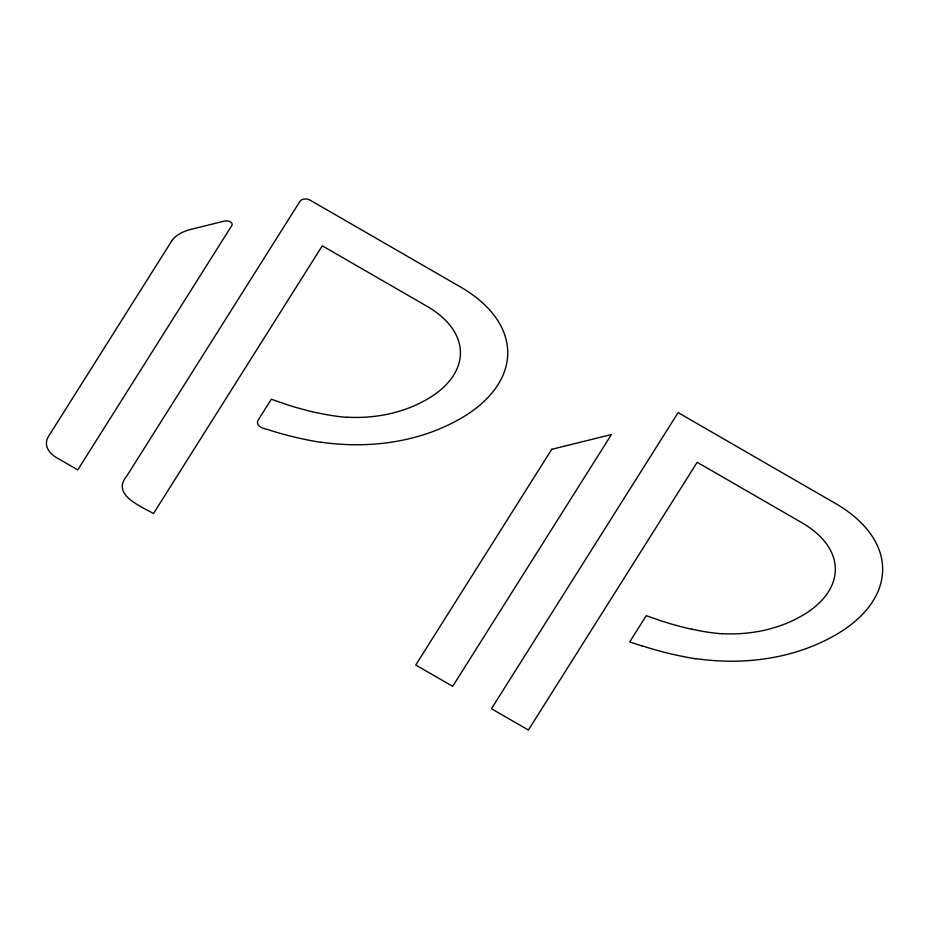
<?xml version="1.0" encoding="UTF-8"?>
<svg xmlns="http://www.w3.org/2000/svg" width="929" height="929" viewBox="0 0 929 929"><rect width="100%" height="100%" fill="white"/><g stroke="black" fill="none" stroke-linecap="round" stroke-linejoin="round"><path stroke-width="1.39" d="M347.063 417.202C376.872 418.84 407.761 412.267 432.868 395.696A113.884 65.75 0 0 0 427.061 306.315L322.27 245.825L153.471 513.586C141.603 506.317 110.702 495.076 126.855 475.903L300.032 201.198A5.922 3.414 0 0 1 309.775 199.956L460.529 286.991A161.216 93.086 0 0 1 468.75 413.51C425.621 441.635 371.484 449.508 321.109 442.181M721.972 633.659C751.782 635.297 782.671 628.712 807.777 612.141A113.884 65.75 0 0 0 801.971 522.772L697.191 462.27L528.38 730.043L491.453 708.722L678.124 412.615L835.438 503.448A161.216 93.086 0 0 1 843.671 629.967C800.531 658.092 746.405 665.954 696.018 658.638M316.638 412.743L314.362 412.232A192.268 111.004 0 0 1 308.428 410.815L298.975 408.296A241.029 139.153 0 0 1 294.33 406.948A226.455 130.745 0 0 1 287.131 404.696L271.338 399.238L258.181 420.094A11.833 6.828 0 0 0 263.511 428.385L266.89 429.465M691.548 629.188L689.272 628.689A192.268 111.004 0 0 1 683.338 627.272L673.885 624.752A241.029 139.153 0 0 1 666.906 622.685A226.455 130.745 0 0 1 662.052 621.153L646.247 615.683L629.711 641.916L641.8 645.922M721.949 633.787A126.332 72.938 0 0 1 691.64 629.072M695.926 658.835A239.31 138.166 0 0 1 641.962 645.76M321.016 442.378A239.31 138.166 0 0 1 267.041 429.314M347.028 417.342A126.332 72.938 0 0 1 316.719 412.615M171.575 241.18L48.575 436.293A35.499 20.496 0 0 0 56.832 457.8L77.769 469.888L231.832 225.503A5.922 3.414 0 0 0 230.334 221.857A5.922 3.414 0 0 0 223.947 221.195L190.968 229.347A35.499 20.496 0 0 0 171.575 241.18M551.745 449.299L415.751 665.013L452.678 686.345L611.421 434.54L551.745 449.299"/></g></svg>
